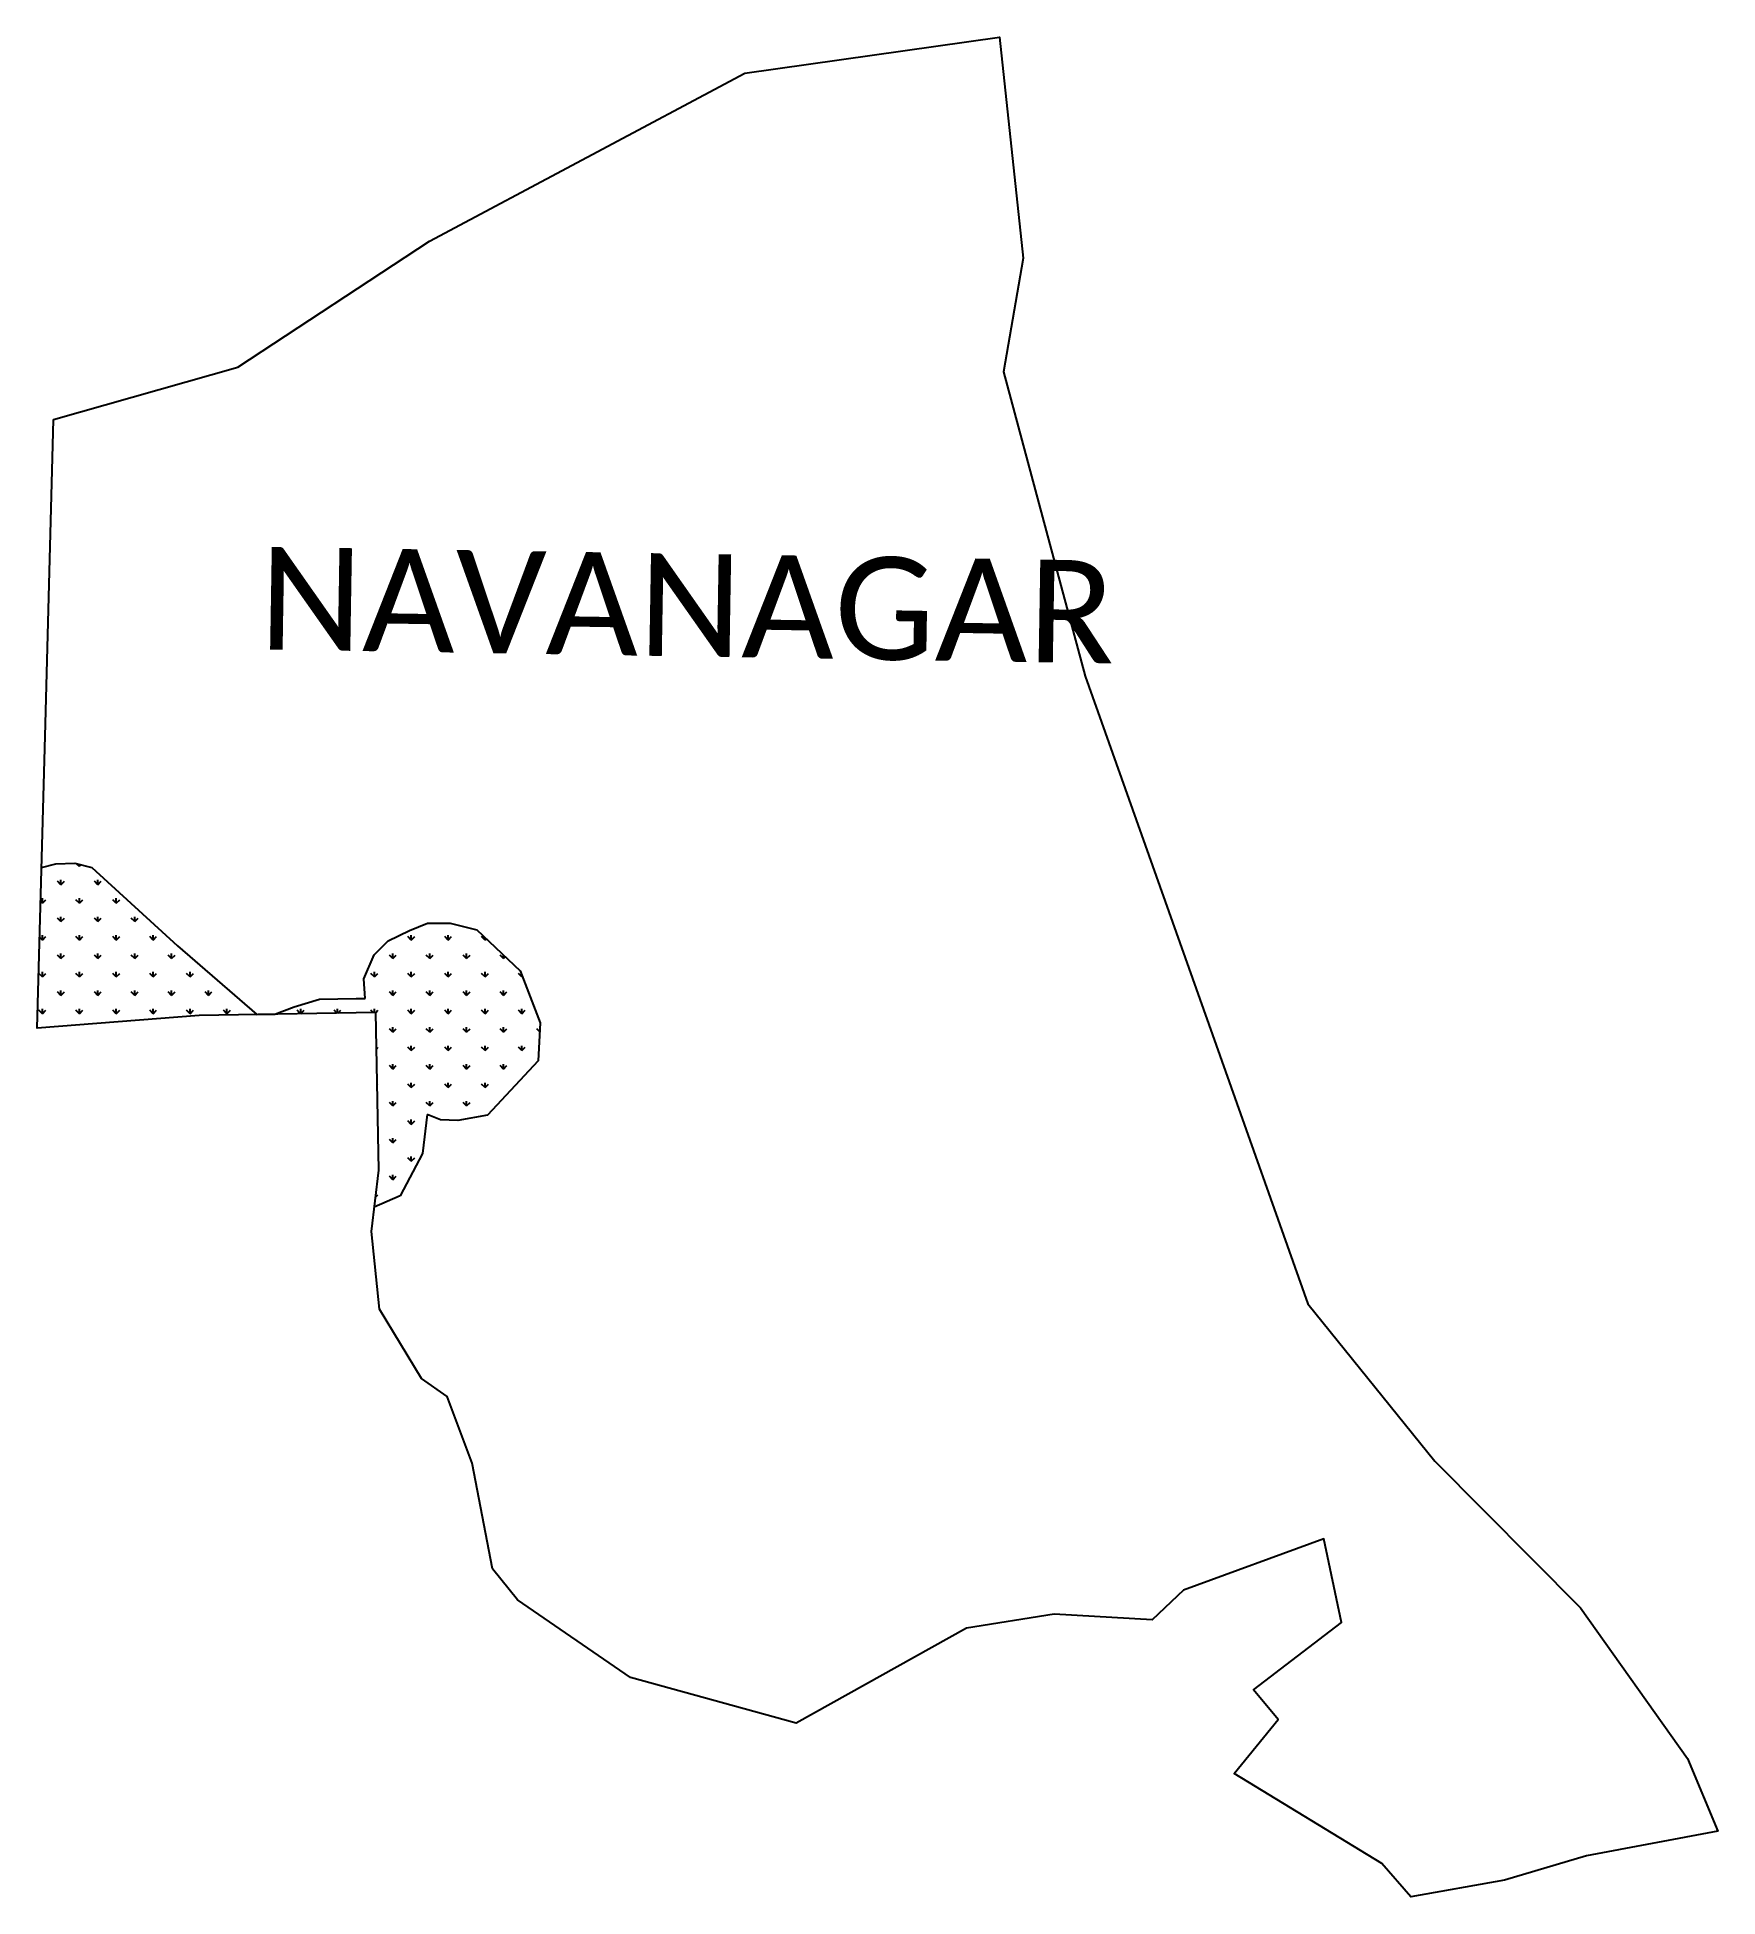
# Model space of a CAD drawing. Header units: metres. Extents: x 305916 to 307553, y 1943168 to 1944979.
import ezdxf

# ---------------------------------------------------------------- set-up
doc = ezdxf.new("R2010")
doc.units = ezdxf.units.M
doc.layers.add('MANGROOVES', color=112, linetype='Continuous')
doc.layers.add('VILLAGE NAME', color=250, linetype='Continuous')
doc.styles.get("Standard").update_dxf_attribs({"font": 'simplex.shx'})

msp = doc.modelspace()

# ---------------------------------------------------------------- linework, layer by layer
at = {"color": 3, "flags": 128}
msp.add_lwpolyline([(305932.1, 1944606.6), (306111.6, 1944657.7), (306298.4, 1944780.2), (306452, 1944862.1), (306605.6, 1944943.9), (306853.6, 1944979), (306876.5, 1944763.8), (306857.5, 1944653.2), (306937, 1944356.8), (307064.5, 1943997.2), (307153.8, 1943745.4), (307277.6, 1943592.1), (307419.3, 1943449.4), (307523.7, 1943302.5), (307553.2, 1943232), (307425.3, 1943207.9), (307345.5, 1943184.2), (307254.3, 1943167.9), (307225.9, 1943200.4), (307082, 1943288.1), (307125.1, 1943340.5), (307100.8, 1943369.4), (307186.8, 1943435.1), (307169.6, 1943516.4), (307032.7, 1943466.5), (307002.3, 1943437.7), (306906.8, 1943443.1), (306821.4, 1943429.4), (306655.5, 1943337.2), (306494.2, 1943381.4), (306384, 1943457.3), (306359.8, 1943487.2), (306339.8, 1943590.1), (306315.5, 1943655.3), (306290.7, 1943672.8), (306249.6, 1943740.1), (306241.8, 1943815.9), (306248.9, 1943875.5), (306246.2, 1944029.2), (306073.9, 1944026.3), (305916.2, 1944014), (305924.2, 1944310.3), (305932.1, 1944606.6)], dxfattribs=at)
at = {"layer": 'MANGROOVES'}
for p, q in [((305920.4, 1944170.2), (305934.3, 1944174)), ((305934.3, 1944174), (305952.8, 1944174.5)), ((305952.8, 1944174.5), (305969.4, 1944170.3)), ((305969.4, 1944170.3), (306053, 1944094.1)), ((306258.1, 1944098.9), (306278.9, 1944108.9)), ((306278.9, 1944108.9), (306296.5, 1944116.2)), ((306296.5, 1944116.2), (306318.4, 1944116)), ((306318.4, 1944116), (306344.4, 1944109.5)), ((306344.4, 1944109.5), (306386.7, 1944069.8)), ((306053, 1944094.1), (306130.2, 1944027.2)), ((306244.6, 1944085.2), (306258.1, 1944098.9)), ((306234.4, 1944061.9), (306244.6, 1944085.2)), ((306235.8, 1944042.7), (306234.4, 1944061.9)), ((306386.7, 1944069.8), (306406, 1944019.1)), ((306166.5, 1944034.7), (306191.1, 1944042)), ((306191.1, 1944042), (306226.8, 1944042.8)), ((306226.8, 1944042.8), (306235.8, 1944042.7)), ((306130.2, 1944027.2), (306147.8, 1944027.4)), ((306147.8, 1944027.4), (306166.5, 1944034.7)), ((306406, 1944019.1), (306404.2, 1943982.1)), ((306404.2, 1943982.1), (306354.8, 1943929.2)), ((306296.2, 1943929.7), (306291.7, 1943891.9)), ((306309, 1943924.7), (306296.2, 1943929.7)), ((306354.8, 1943929.2), (306326, 1943924.1)), ((306326, 1943924.1), (306309, 1943924.7)), ((306291.7, 1943891.9), (306269.9, 1943850.6)), ((306269.9, 1943850.6), (306244.6, 1943839.7))]:
    msp.add_line(p, q, dxfattribs=at)
at = {"layer": 'MANGROOVES', "linetype": 'Continuous'}
for p, q in [((305957.3, 1944171.6), (305954.9, 1944174)), ((305957.3, 1944171.6), (305957.3, 1944173.4)), ((305957.3, 1944171.6), (305958.8, 1944173)), ((305939.4, 1944153.6), (305936, 1944157)), ((305939.4, 1944153.6), (305939.4, 1944158.4)), ((305939.4, 1944153.6), (305942.7, 1944157)), ((305975.3, 1944153.6), (305971.9, 1944157)), ((305975.3, 1944153.6), (305975.3, 1944158.4)), ((305975.3, 1944153.6), (305978.7, 1944157)), ((305921.4, 1944135.6), (305919.6, 1944137.5)), ((305921.4, 1944135.6), (305921.4, 1944140.4)), ((305921.4, 1944135.6), (305924.8, 1944139)), ((305957.3, 1944135.6), (305954, 1944139)), ((305957.3, 1944135.6), (305957.3, 1944140.4)), ((305957.3, 1944135.6), (305960.7, 1944139)), ((305993.2, 1944135.6), (305989.9, 1944139)), ((305993.2, 1944135.6), (305993.2, 1944140.4)), ((305993.2, 1944135.6), (305996.6, 1944139)), ((305939.4, 1944117.7), (305936, 1944121.1)), ((305939.4, 1944117.7), (305939.4, 1944122.4)), ((305939.4, 1944117.7), (305942.7, 1944121.1)), ((305975.3, 1944117.7), (305971.9, 1944121.1)), ((305975.3, 1944117.7), (305975.3, 1944122.4)), ((305975.3, 1944117.7), (305978.7, 1944121.1)), ((306011.2, 1944117.7), (306007.8, 1944121.1)), ((306011.2, 1944117.7), (306011.2, 1944122.4)), ((306011.2, 1944117.7), (306014.6, 1944121.1)), ((305921.4, 1944099.7), (305918.6, 1944102.5)), ((305921.4, 1944099.7), (305921.4, 1944104.5)), ((305921.4, 1944099.7), (305924.8, 1944103.1)), ((305957.3, 1944099.7), (305954, 1944103.1)), ((305957.3, 1944099.7), (305957.3, 1944104.5)), ((305957.3, 1944099.7), (305960.7, 1944103.1)), ((305993.2, 1944099.7), (305989.9, 1944103.1)), ((305993.2, 1944099.7), (305993.2, 1944104.5)), ((305993.2, 1944099.7), (305996.6, 1944103.1)), ((306029.2, 1944099.7), (306025.8, 1944103.1)), ((306029.2, 1944099.7), (306029.2, 1944104.5)), ((306029.2, 1944099.7), (306032.5, 1944103.1)), ((306280.6, 1944099.7), (306277.2, 1944103.1)), ((306280.6, 1944099.7), (306280.6, 1944104.5)), ((306280.6, 1944099.7), (306284, 1944103.1)), ((306316.5, 1944099.7), (306313.2, 1944103.1)), ((306316.5, 1944099.7), (306316.5, 1944104.5)), ((306316.5, 1944099.7), (306319.9, 1944103.1)), ((306352.5, 1944099.7), (306349.1, 1944103.1)), ((306352.5, 1944099.7), (306352.5, 1944101.9)), ((306352.5, 1944099.7), (306353.6, 1944100.9)), ((305939.4, 1944081.8), (305936, 1944085.1)), ((305939.4, 1944081.8), (305939.4, 1944086.5)), ((305939.4, 1944081.8), (305942.7, 1944085.1)), ((305975.3, 1944081.8), (305971.9, 1944085.1)), ((305975.3, 1944081.8), (305975.3, 1944086.5)), ((305975.3, 1944081.8), (305978.7, 1944085.1)), ((306011.2, 1944081.8), (306007.8, 1944085.1)), ((306011.2, 1944081.8), (306011.2, 1944086.5)), ((306011.2, 1944081.8), (306014.6, 1944085.1)), ((306047.1, 1944081.8), (306043.8, 1944085.1)), ((306047.1, 1944081.8), (306047.1, 1944086.5)), ((306047.1, 1944081.8), (306050.5, 1944085.1)), ((306262.7, 1944081.8), (306259.3, 1944085.1)), ((306262.7, 1944081.8), (306262.7, 1944086.5)), ((306262.7, 1944081.8), (306266, 1944085.1)), ((306298.6, 1944081.8), (306295.2, 1944085.1)), ((306298.6, 1944081.8), (306298.6, 1944086.5)), ((306298.6, 1944081.8), (306301.9, 1944085.1)), ((306334.5, 1944081.8), (306331.1, 1944085.1)), ((306334.5, 1944081.8), (306334.5, 1944086.5)), ((306334.5, 1944081.8), (306337.9, 1944085.1)), ((306370.4, 1944081.8), (306367.1, 1944085.1)), ((306370.4, 1944081.8), (306370.4, 1944085.1)), ((306370.4, 1944081.8), (306372.1, 1944083.5)), ((305921.4, 1944063.8), (305918, 1944067.2)), ((305921.4, 1944063.8), (305921.4, 1944068.6)), ((305921.4, 1944063.8), (305924.8, 1944067.2)), ((305957.3, 1944063.8), (305954, 1944067.2)), ((305957.3, 1944063.8), (305957.3, 1944068.6)), ((305957.3, 1944063.8), (305960.7, 1944067.2)), ((305993.2, 1944063.8), (305989.9, 1944067.2)), ((305993.2, 1944063.8), (305993.2, 1944068.6)), ((305993.2, 1944063.8), (305996.6, 1944067.2)), ((306029.2, 1944063.8), (306025.8, 1944067.2)), ((306029.2, 1944063.8), (306029.2, 1944068.6)), ((306029.2, 1944063.8), (306032.5, 1944067.2)), ((306065.1, 1944063.8), (306061.7, 1944067.2)), ((306065.1, 1944063.8), (306065.1, 1944068.6)), ((306065.1, 1944063.8), (306068.5, 1944067.2)), ((306244.7, 1944063.8), (306241.3, 1944067.2)), ((306244.7, 1944063.8), (306244.7, 1944068.6)), ((306244.7, 1944063.8), (306248.1, 1944067.2)), ((306280.6, 1944063.8), (306277.2, 1944067.2)), ((306280.6, 1944063.8), (306280.6, 1944068.6)), ((306280.6, 1944063.8), (306284, 1944067.2)), ((306316.5, 1944063.8), (306313.2, 1944067.2)), ((306316.5, 1944063.8), (306316.5, 1944068.6)), ((306316.5, 1944063.8), (306319.9, 1944067.2)), ((306352.5, 1944063.8), (306349.1, 1944067.2)), ((306352.5, 1944063.8), (306352.5, 1944068.6)), ((306352.5, 1944063.8), (306355.8, 1944067.2)), ((306388.4, 1944063.8), (306385, 1944067.2)), ((306388.4, 1944063.8), (306388.4, 1944065.4)), ((306388.4, 1944063.8), (306388.8, 1944064.2)), ((305939.4, 1944045.8), (305936, 1944049.2)), ((305939.4, 1944045.8), (305939.4, 1944050.6)), ((305939.4, 1944045.8), (305942.7, 1944049.2)), ((305975.3, 1944045.8), (305971.9, 1944049.2)), ((305975.3, 1944045.8), (305975.3, 1944050.6)), ((305975.3, 1944045.8), (305978.7, 1944049.2)), ((306011.2, 1944045.8), (306007.8, 1944049.2)), ((306011.2, 1944045.8), (306011.2, 1944050.6)), ((306011.2, 1944045.8), (306014.6, 1944049.2)), ((306047.1, 1944045.8), (306043.8, 1944049.2)), ((306047.1, 1944045.8), (306047.1, 1944050.6)), ((306047.1, 1944045.8), (306050.5, 1944049.2)), ((306083, 1944045.8), (306079.7, 1944049.2)), ((306083, 1944045.8), (306083, 1944050.6)), ((306083, 1944045.8), (306086.4, 1944049.2)), ((306262.7, 1944045.8), (306259.3, 1944049.2)), ((306262.7, 1944045.8), (306262.7, 1944050.6)), ((306262.7, 1944045.8), (306266, 1944049.2)), ((306298.6, 1944045.8), (306295.2, 1944049.2)), ((306298.6, 1944045.8), (306298.6, 1944050.6)), ((306298.6, 1944045.8), (306301.9, 1944049.2)), ((306334.5, 1944045.8), (306331.1, 1944049.2)), ((306334.5, 1944045.8), (306334.5, 1944050.6)), ((306334.5, 1944045.8), (306337.9, 1944049.2)), ((306370.4, 1944045.8), (306367.1, 1944049.2)), ((306370.4, 1944045.8), (306370.4, 1944050.6)), ((306370.4, 1944045.8), (306373.8, 1944049.2)), ((305921.4, 1944027.9), (305918, 1944031.3)), ((305921.4, 1944027.9), (305921.4, 1944032.6)), ((305921.4, 1944027.9), (305924.8, 1944031.3)), ((305957.3, 1944027.9), (305954, 1944031.3)), ((305957.3, 1944027.9), (305957.3, 1944032.6)), ((305957.3, 1944027.9), (305960.7, 1944031.3)), ((305993.2, 1944027.9), (305989.9, 1944031.3)), ((305993.2, 1944027.9), (305993.2, 1944032.6)), ((305993.2, 1944027.9), (305996.6, 1944031.3)), ((306029.2, 1944027.9), (306025.8, 1944031.3)), ((306029.2, 1944027.9), (306029.2, 1944032.6)), ((306029.2, 1944027.9), (306032.5, 1944031.3)), ((306065.1, 1944027.9), (306061.7, 1944031.3)), ((306065.1, 1944027.9), (306065.1, 1944032.6)), ((306065.1, 1944027.9), (306068.5, 1944031.3)), ((306101, 1944027.9), (306097.6, 1944031.3)), ((306101, 1944027.9), (306101, 1944032.6)), ((306101, 1944027.9), (306104.4, 1944031.3)), ((306172.8, 1944028), (306169.5, 1944031.3)), ((306172.9, 1944028), (306172.9, 1944032.6)), ((306172.9, 1944028), (306176.2, 1944031.3)), ((306208.1, 1944028.6), (306205.4, 1944031.3)), ((306208.8, 1944028.6), (306208.8, 1944032.6)), ((306209.5, 1944028.6), (306212.1, 1944031.3)), ((306243.4, 1944029.2), (306241.3, 1944031.3)), ((306244.7, 1944029.2), (306244.7, 1944032.6)), ((306246, 1944029.2), (306248.1, 1944031.3)), ((306280.6, 1944027.9), (306277.2, 1944031.3)), ((306280.6, 1944027.9), (306280.6, 1944032.6)), ((306280.6, 1944027.9), (306284, 1944031.3)), ((306316.5, 1944027.9), (306313.2, 1944031.3)), ((306316.5, 1944027.9), (306316.5, 1944032.6)), ((306316.5, 1944027.9), (306319.9, 1944031.3)), ((306352.5, 1944027.9), (306349.1, 1944031.3)), ((306352.5, 1944027.9), (306352.5, 1944032.6)), ((306352.5, 1944027.9), (306355.8, 1944031.3)), ((306388.4, 1944027.9), (306385, 1944031.3)), ((306388.4, 1944027.9), (306388.4, 1944032.6)), ((306388.4, 1944027.9), (306391.7, 1944031.3)), ((306262.7, 1944009.9), (306259.3, 1944013.3)), ((306262.7, 1944009.9), (306262.7, 1944014.7)), ((306262.7, 1944009.9), (306266, 1944013.3)), ((306298.6, 1944009.9), (306295.2, 1944013.3)), ((306298.6, 1944009.9), (306298.6, 1944014.7)), ((306298.6, 1944009.9), (306301.9, 1944013.3)), ((306334.5, 1944009.9), (306331.1, 1944013.3)), ((306334.5, 1944009.9), (306334.5, 1944014.7)), ((306334.5, 1944009.9), (306337.9, 1944013.3)), ((306370.4, 1944009.9), (306367.1, 1944013.3)), ((306370.4, 1944009.9), (306370.4, 1944014.7)), ((306370.4, 1944009.9), (306373.8, 1944013.3)), ((306405.6, 1944010.6), (306403, 1944013.3)), ((306246.9, 1943994.1), (306248.1, 1943995.3)), ((306280.6, 1943992), (306277.2, 1943995.3)), ((306280.6, 1943992), (306280.6, 1943996.7)), ((306280.6, 1943992), (306284, 1943995.3)), ((306316.5, 1943992), (306313.2, 1943995.3)), ((306316.5, 1943992), (306316.5, 1943996.7)), ((306316.5, 1943992), (306319.9, 1943995.3)), ((306352.5, 1943992), (306349.1, 1943995.3)), ((306352.5, 1943992), (306352.5, 1943996.7)), ((306352.5, 1943992), (306355.8, 1943995.3)), ((306388.4, 1943992), (306385, 1943995.3)), ((306388.4, 1943992), (306388.4, 1943996.7)), ((306388.4, 1943992), (306391.7, 1943995.3)), ((306262.7, 1943974), (306259.3, 1943977.4)), ((306262.7, 1943974), (306262.7, 1943978.8)), ((306262.7, 1943974), (306266, 1943977.4)), ((306298.6, 1943974), (306295.2, 1943977.4)), ((306298.6, 1943974), (306298.6, 1943978.8)), ((306298.6, 1943974), (306301.9, 1943977.4)), ((306334.5, 1943974), (306331.1, 1943977.4)), ((306334.5, 1943974), (306334.5, 1943978.8)), ((306334.5, 1943974), (306337.9, 1943977.4)), ((306370.4, 1943974), (306367.1, 1943977.4)), ((306370.4, 1943974), (306370.4, 1943978.8)), ((306370.4, 1943974), (306373.8, 1943977.4)), ((306247.5, 1943958.8), (306248.1, 1943959.4)), ((306280.6, 1943956), (306277.2, 1943959.4)), ((306280.6, 1943956), (306280.6, 1943960.8)), ((306280.6, 1943956), (306284, 1943959.4)), ((306316.5, 1943956), (306313.2, 1943959.4)), ((306316.5, 1943956), (306316.5, 1943960.8)), ((306316.5, 1943956), (306319.9, 1943959.4)), ((306352.5, 1943956), (306349.1, 1943959.4)), ((306352.5, 1943956), (306352.5, 1943960.8)), ((306352.5, 1943956), (306355.8, 1943959.4)), ((306262.7, 1943938.1), (306259.3, 1943941.4)), ((306262.7, 1943938.1), (306262.7, 1943942.8)), ((306262.7, 1943938.1), (306266, 1943941.4)), ((306298.6, 1943938.1), (306295.2, 1943941.4)), ((306298.6, 1943938.1), (306298.6, 1943942.8)), ((306298.6, 1943938.1), (306301.9, 1943941.4)), ((306334.5, 1943938.1), (306331.1, 1943941.4)), ((306334.5, 1943938.1), (306334.5, 1943942.8)), ((306334.5, 1943938.1), (306337.9, 1943941.4)), ((306280.6, 1943920.1), (306277.2, 1943923.5)), ((306280.6, 1943920.1), (306280.6, 1943924.9)), ((306280.6, 1943920.1), (306284, 1943923.5)), ((306316.5, 1943924.4), (306316.5, 1943924.9)), ((306262.7, 1943902.2), (306259.3, 1943905.5)), ((306262.7, 1943902.2), (306262.7, 1943906.9)), ((306262.7, 1943902.2), (306266, 1943905.5)), ((306280.6, 1943884.2), (306277.2, 1943887.6)), ((306280.6, 1943884.2), (306280.6, 1943889)), ((306280.6, 1943884.2), (306284, 1943887.6)), ((306262.7, 1943866.2), (306259.3, 1943869.6)), ((306262.7, 1943866.2), (306262.7, 1943871)), ((306262.7, 1943866.2), (306266, 1943869.6)), ((306245.8, 1943849.4), (306248.1, 1943851.6))]:
    msp.add_line(p, q, dxfattribs=at)

# ---------------------------------------------------------------- texts
at = {"layer": 'VILLAGE NAME', "insert": (306133.5, 1944482.8), "char_height": 100, "attachment_point": 1, "rotation": 359.0535}
msp.add_mtext_dynamic_manual_height_columns('{\\fCalibri|b0|i0|c0|p34;NAVANAGAR}', width=298.894, gutter_width=1398, heights=[0], dxfattribs=at)

doc.saveas('drawing.dxf')
